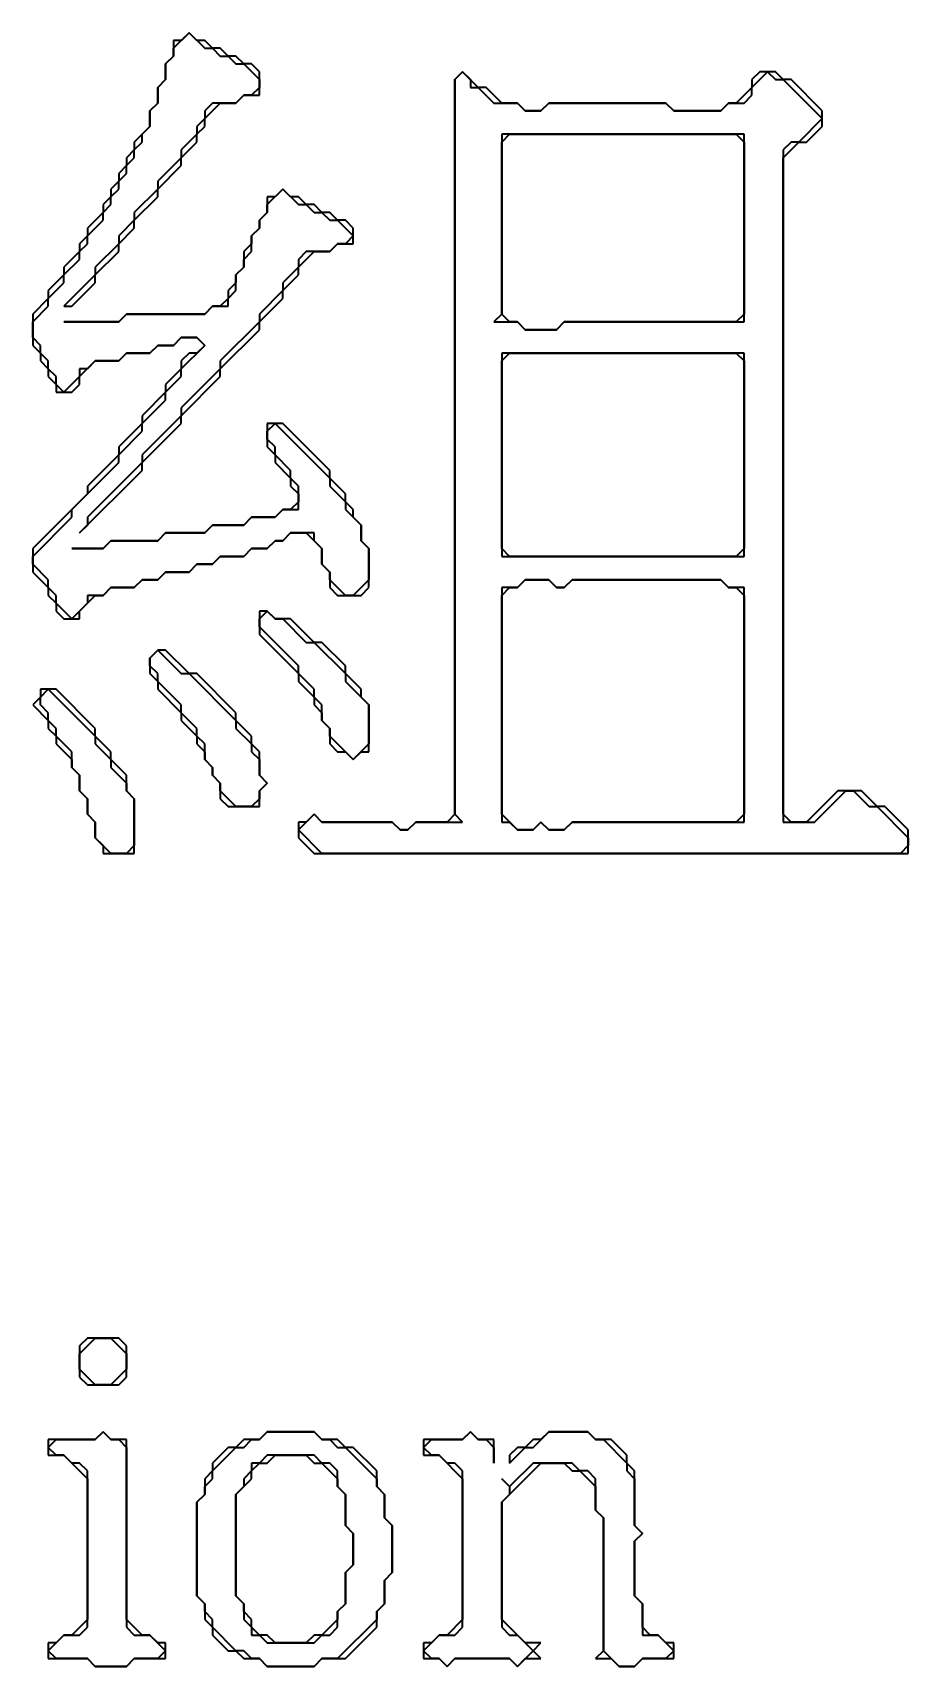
# Model space of a CAD drawing. Header units: millimetres. Extents: x 0 to 11, y 3.2 to 8.5.
# Drawn here: x 9.667 to 11, y 3.333 to 5.821 of the extents above; entities that cross this region are included whole.
import ezdxf

# ---------------------------------------------------------------- set-up
doc = ezdxf.new("R2010")
doc.units = ezdxf.units.MM

msp = doc.modelspace()

# ---------------------------------------------------------------- linework, layer by layer
at = {"color": 7, "lineweight": 35}
for p, q in [((9.881, 5.7976), (9.9048, 5.8214)), ((9.8929, 5.8095), (9.881, 5.8095)), ((9.881, 5.8095), (9.881, 5.7857)), ((9.881, 5.7857), (9.881, 5.7976)), ((9.9048, 5.8214), (9.8929, 5.8095)), ((9.9048, 5.8214), (9.9286, 5.7976)), ((9.9167, 5.8095), (9.9048, 5.8214)), ((9.9286, 5.8095), (9.9167, 5.8095)), ((9.9405, 5.7976), (9.9286, 5.8095)), ((9.9286, 5.7976), (9.9405, 5.7976)), ((9.9405, 5.7976), (9.9524, 5.7857)), ((9.9524, 5.7976), (9.9405, 5.7976)), ((9.9643, 5.7857), (9.9524, 5.7976)), ((9.881, 5.7857), (9.869, 5.7738)), ((9.869, 5.7738), (9.881, 5.7857)), ((9.869, 5.7738), (9.869, 5.75)), ((9.869, 5.75), (9.869, 5.7738)), ((9.9524, 5.7857), (9.9643, 5.7857)), ((9.9643, 5.7857), (9.9762, 5.7738)), ((9.9762, 5.7857), (9.9643, 5.7857)), ((9.9881, 5.7738), (9.9762, 5.7857)), ((9.9762, 5.7738), (9.9881, 5.7738)), ((9.9881, 5.7738), (10.0119, 5.75)), ((10, 5.7738), (9.9881, 5.7738)), ((10.0119, 5.7619), (10, 5.7738)), ((9.869, 5.75), (9.8571, 5.7381)), ((9.8571, 5.7381), (9.869, 5.75)), ((10.0119, 5.7262), (10.0119, 5.7619)), ((10.0119, 5.75), (10.0119, 5.7381)), ((10.3095, 5.75), (10.3214, 5.7619)), ((10.3214, 5.7619), (10.3095, 5.75)), ((10.3095, 4.631), (10.3095, 5.75)), ((10.3095, 5.75), (10.3095, 4.631)), ((10.3214, 5.7619), (10.3333, 5.75)), ((10.3452, 5.7381), (10.3214, 5.7619)), ((10.3333, 5.75), (10.3333, 5.7381)), ((10.7619, 5.7381), (10.7857, 5.7619)), ((10.7738, 5.7619), (10.7619, 5.75)), ((10.7619, 5.75), (10.7619, 5.7381)), ((10.7976, 5.7619), (10.7738, 5.7619)), ((10.7857, 5.7619), (10.7976, 5.75)), ((10.8095, 5.75), (10.7976, 5.7619)), ((10.7976, 5.75), (10.8095, 5.75)), ((10.8095, 5.75), (10.869, 5.6905)), ((10.8214, 5.75), (10.8095, 5.75)), ((10.869, 5.7024), (10.8214, 5.75)), ((9.8571, 5.7381), (9.8571, 5.7143)), ((9.8571, 5.7143), (9.8571, 5.7381)), ((9.9881, 5.7262), (9.9762, 5.7143)), ((9.9762, 5.7143), (9.9881, 5.7262)), ((10, 5.7262), (9.9881, 5.7262)), ((9.9881, 5.7262), (10.0119, 5.7262)), ((10.0119, 5.7381), (10, 5.7262)), ((10.3333, 5.7381), (10.3452, 5.7381)), ((10.3452, 5.7381), (10.369, 5.7143)), ((10.3571, 5.7381), (10.3452, 5.7381)), ((10.381, 5.7143), (10.3571, 5.7381)), ((10.7619, 5.7381), (10.7381, 5.7143)), ((10.75, 5.7143), (10.7619, 5.7262)), ((10.7619, 5.7262), (10.7619, 5.7381)), ((9.8571, 5.7143), (9.8452, 5.7024)), ((9.8452, 5.7024), (9.8571, 5.7143)), ((9.8452, 5.7024), (9.8452, 5.6786)), ((9.8452, 5.6786), (9.8452, 5.7024)), ((9.9405, 5.7143), (9.9286, 5.7024)), ((9.9286, 5.6905), (9.9524, 5.7143)), ((9.9286, 5.7024), (9.9286, 5.6905)), ((9.9762, 5.7143), (9.9405, 5.7143)), ((9.9524, 5.7143), (9.9762, 5.7143)), ((10.369, 5.7143), (10.4048, 5.7143)), ((10.4048, 5.7143), (10.381, 5.7143)), ((10.4048, 5.7143), (10.4167, 5.7024)), ((10.4167, 5.7024), (10.4048, 5.7143)), ((10.4167, 5.7024), (10.4405, 5.7024)), ((10.4405, 5.7024), (10.4167, 5.7024)), ((10.4405, 5.7024), (10.4524, 5.7143)), ((10.4524, 5.7143), (10.4405, 5.7024)), ((10.4524, 5.7143), (10.631, 5.7143)), ((10.631, 5.7143), (10.4524, 5.7143)), ((10.631, 5.7143), (10.6429, 5.7024)), ((10.6429, 5.7024), (10.631, 5.7143)), ((10.6429, 5.7024), (10.7143, 5.7024)), ((10.7143, 5.7024), (10.6429, 5.7024)), ((10.7143, 5.7024), (10.7262, 5.7143)), ((10.7262, 5.7143), (10.7143, 5.7024)), ((10.7262, 5.7143), (10.75, 5.7143)), ((10.7381, 5.7143), (10.7262, 5.7143)), ((10.869, 5.6786), (10.869, 5.7024)), ((9.8452, 5.6786), (9.8214, 5.6548)), ((9.8333, 5.6667), (9.8452, 5.6786)), ((9.9286, 5.6905), (9.9167, 5.6786)), ((9.9167, 5.6786), (9.9167, 5.6667)), ((9.9167, 5.6667), (9.9286, 5.6786)), ((9.9286, 5.6786), (9.9286, 5.6905)), ((10.869, 5.6905), (10.8333, 5.6548)), ((10.8452, 5.6548), (10.869, 5.6786)), ((9.8214, 5.6548), (9.8214, 5.6429)), ((9.8214, 5.6429), (9.8333, 5.6548)), ((9.8333, 5.6548), (9.8333, 5.6667)), ((9.9167, 5.6667), (9.8929, 5.6429)), ((9.8929, 5.631), (9.9167, 5.6548)), ((9.9167, 5.6548), (9.9167, 5.6667)), ((10.381, 5.6548), (10.3929, 5.6667)), ((10.381, 5.6667), (10.381, 5.3929)), ((10.75, 5.6667), (10.381, 5.6667)), ((10.381, 5.3929), (10.381, 5.6548)), ((10.3929, 5.6667), (10.7381, 5.6667)), ((10.7381, 5.6667), (10.75, 5.6548)), ((10.75, 5.381), (10.75, 5.6667)), ((10.75, 5.6548), (10.75, 5.3929)), ((10.8214, 5.6548), (10.8095, 5.6429)), ((10.8095, 5.631), (10.8333, 5.6548)), ((10.8333, 5.6548), (10.8214, 5.6548)), ((10.8333, 5.6548), (10.8452, 5.6548)), ((9.8214, 5.6429), (9.8095, 5.631)), ((9.8095, 5.631), (9.8095, 5.619)), ((9.8095, 5.619), (9.8214, 5.631)), ((9.8214, 5.631), (9.8214, 5.6429)), ((9.8929, 5.631), (9.8571, 5.5952)), ((9.8929, 5.6429), (9.8929, 5.631)), ((9.8929, 5.619), (9.8929, 5.631)), ((10.8095, 5.6429), (10.8095, 4.619)), ((10.8095, 4.631), (10.8095, 5.631)), ((9.8095, 5.619), (9.7976, 5.6071)), ((9.7976, 5.6071), (9.7976, 5.5952)), ((9.7976, 5.5952), (9.8095, 5.6071)), ((9.8095, 5.6071), (9.8095, 5.619)), ((9.8571, 5.5833), (9.8929, 5.619)), ((9.7976, 5.5952), (9.7857, 5.5833)), ((9.7857, 5.5833), (9.7857, 5.5714)), ((9.7857, 5.5714), (9.7976, 5.5833)), ((9.7976, 5.5833), (9.7976, 5.5952)), ((9.8571, 5.5833), (9.8214, 5.5476)), ((9.8571, 5.5952), (9.8571, 5.5833)), ((9.8571, 5.5714), (9.8571, 5.5833)), ((10.0238, 5.5595), (10.0476, 5.5833)), ((10.0476, 5.5833), (10.0357, 5.5714)), ((10.0476, 5.5833), (10.0714, 5.5595)), ((10.0595, 5.5714), (10.0476, 5.5833)), ((9.7857, 5.5714), (9.7738, 5.5595)), ((9.7738, 5.5595), (9.7738, 5.5476)), ((9.7738, 5.5476), (9.7857, 5.5595)), ((9.7857, 5.5595), (9.7857, 5.5714)), ((9.8214, 5.5357), (9.8571, 5.5714)), ((10.0357, 5.5714), (10.0238, 5.5714)), ((10.0238, 5.5714), (10.0238, 5.5476)), ((10.0238, 5.5476), (10.0238, 5.5595)), ((10.0714, 5.5714), (10.0595, 5.5714)), ((10.0833, 5.5595), (10.0714, 5.5714)), ((10.0714, 5.5595), (10.0833, 5.5595)), ((10.0833, 5.5595), (10.0952, 5.5476)), ((10.0952, 5.5595), (10.0833, 5.5595)), ((10.1071, 5.5476), (10.0952, 5.5595)), ((9.7738, 5.5476), (9.75, 5.5238)), ((9.75, 5.5119), (9.7738, 5.5357)), ((9.75, 5.5238), (9.75, 5.5119)), ((9.7738, 5.5357), (9.7738, 5.5476)), ((9.8214, 5.5357), (9.7976, 5.5119)), ((9.7976, 5.5), (9.8214, 5.5238)), ((9.8214, 5.5476), (9.8214, 5.5357)), ((9.8214, 5.5238), (9.8214, 5.5357)), ((10.0119, 5.5238), (10, 5.5119)), ((10, 5.5119), (10.0119, 5.5238)), ((10.0238, 5.5476), (10.0119, 5.5357)), ((10.0119, 5.5357), (10.0238, 5.5476)), ((10.0119, 5.5357), (10.0119, 5.5238)), ((10.0119, 5.5238), (10.0119, 5.5357)), ((10.0952, 5.5476), (10.1071, 5.5476)), ((10.1071, 5.5476), (10.119, 5.5357)), ((10.119, 5.5476), (10.1071, 5.5476)), ((10.131, 5.5357), (10.119, 5.5476)), ((10.119, 5.5357), (10.131, 5.5357)), ((10.131, 5.5357), (10.1548, 5.5119)), ((10.1429, 5.5357), (10.131, 5.5357)), ((10.1548, 5.5238), (10.1429, 5.5357)), ((10.1548, 5.5), (10.1548, 5.5238)), ((9.75, 5.5119), (9.7381, 5.5)), ((9.7381, 5.5), (9.7381, 5.4881)), ((9.7381, 5.4881), (9.75, 5.5)), ((9.75, 5.5), (9.75, 5.5119)), ((9.7976, 5.5), (9.7619, 5.4643)), ((9.7976, 5.5119), (9.7976, 5.5)), ((9.7976, 5.4881), (9.7976, 5.5)), ((10, 5.5), (9.9881, 5.4881)), ((10, 5.5119), (10, 5.5)), ((10, 5.4881), (10, 5.5119)), ((10.131, 5.5), (10.119, 5.4881)), ((10.119, 5.4881), (10.131, 5.5)), ((10.1429, 5.5), (10.131, 5.5)), ((10.131, 5.5), (10.1548, 5.5)), ((10.1548, 5.5119), (10.1429, 5.5)), ((9.7381, 5.4881), (9.7143, 5.4643)), ((9.7143, 5.4524), (9.7381, 5.4762)), ((9.7381, 5.4762), (9.7381, 5.4881)), ((9.7619, 5.4524), (9.7976, 5.4881)), ((9.9881, 5.4881), (9.9881, 5.4643)), ((9.9881, 5.4762), (10, 5.4881)), ((9.9881, 5.4643), (9.9881, 5.4762)), ((10.0833, 5.4881), (10.0714, 5.4762)), ((10.0714, 5.4643), (10.0952, 5.4881)), ((10.0714, 5.4762), (10.0714, 5.4643)), ((10.119, 5.4881), (10.0833, 5.4881)), ((10.0952, 5.4881), (10.119, 5.4881)), ((9.7143, 5.4524), (9.6905, 5.4286)), ((9.7143, 5.4643), (9.7143, 5.4524)), ((9.7143, 5.4405), (9.7143, 5.4524)), ((9.7619, 5.4524), (9.7143, 5.4048)), ((9.7619, 5.4643), (9.7619, 5.4524)), ((9.7619, 5.4405), (9.7619, 5.4524)), ((9.9881, 5.4643), (9.9762, 5.4524)), ((9.9762, 5.4524), (9.9881, 5.4643)), ((9.9762, 5.4524), (9.9762, 5.4405)), ((9.9762, 5.4286), (9.9762, 5.4524)), ((10.0714, 5.4643), (10.0476, 5.4405)), ((10.0476, 5.4286), (10.0714, 5.4524)), ((10.0714, 5.4524), (10.0714, 5.4643)), ((9.6905, 5.4167), (9.7143, 5.4405)), ((9.6905, 5.4286), (9.6905, 5.4167)), ((9.7262, 5.4048), (9.7619, 5.4405)), ((9.9762, 5.4405), (9.9643, 5.4286)), ((9.9643, 5.4286), (9.9643, 5.4167)), ((9.9643, 5.4167), (9.9762, 5.4286)), ((10.0476, 5.4286), (10.0119, 5.3929)), ((10.0476, 5.4405), (10.0476, 5.4286)), ((10.0476, 5.4167), (10.0476, 5.4286)), ((9.6905, 5.4167), (9.6667, 5.3929)), ((9.6667, 5.381), (9.6905, 5.4048)), ((9.6905, 5.4048), (9.6905, 5.4167)), ((9.7143, 5.4048), (9.7262, 5.4048)), ((9.9405, 5.4048), (9.9286, 5.3929)), ((9.9286, 5.3929), (9.9405, 5.4048)), ((9.9524, 5.4048), (9.9405, 5.4048)), ((9.9405, 5.4048), (9.9643, 5.4048)), ((9.9643, 5.4167), (9.9524, 5.4048)), ((9.9643, 5.4048), (9.9643, 5.4167)), ((10.0119, 5.381), (10.0476, 5.4167)), ((9.6667, 5.3929), (9.6667, 5.3452)), ((9.6667, 5.3571), (9.6667, 5.381)), ((9.7976, 5.381), (9.7143, 5.381)), ((9.7143, 5.381), (9.7976, 5.381)), ((9.8095, 5.3929), (9.7976, 5.381)), ((9.7976, 5.381), (9.8095, 5.3929)), ((9.9286, 5.3929), (9.8095, 5.3929)), ((9.8095, 5.3929), (9.9286, 5.3929)), ((10.0119, 5.381), (9.9524, 5.3214)), ((10.0119, 5.3929), (10.0119, 5.381)), ((10.0119, 5.369), (10.0119, 5.381)), ((10.381, 5.3929), (10.369, 5.381)), ((10.369, 5.381), (10.4048, 5.381)), ((10.3929, 5.381), (10.381, 5.3929)), ((10.4048, 5.381), (10.3929, 5.381)), ((10.4167, 5.369), (10.4048, 5.381)), ((10.4048, 5.381), (10.4167, 5.369)), ((10.4762, 5.381), (10.4643, 5.369)), ((10.4643, 5.369), (10.4762, 5.381)), ((10.7381, 5.381), (10.4762, 5.381)), ((10.4762, 5.381), (10.75, 5.381)), ((10.75, 5.3929), (10.7381, 5.381)), ((9.6786, 5.3452), (9.6667, 5.3571)), ((9.881, 5.3452), (9.8929, 5.3571)), ((9.8929, 5.3571), (9.881, 5.3452)), ((9.8929, 5.3571), (9.9167, 5.3571)), ((9.9167, 5.3571), (9.8929, 5.3571)), ((9.9167, 5.3571), (9.9286, 5.3452)), ((9.9286, 5.3452), (9.9167, 5.3571)), ((9.9524, 5.3095), (10.0119, 5.369)), ((10.4643, 5.369), (10.4167, 5.369)), ((10.4167, 5.369), (10.4643, 5.369)), ((9.6667, 5.3452), (9.6786, 5.3333)), ((9.6786, 5.3333), (9.6786, 5.3452)), ((9.6786, 5.3333), (9.6786, 5.3214)), ((9.6905, 5.3214), (9.6786, 5.3333)), ((9.7976, 5.3214), (9.8095, 5.3333)), ((9.8095, 5.3333), (9.7976, 5.3214)), ((9.8095, 5.3333), (9.8452, 5.3333)), ((9.8452, 5.3333), (9.8095, 5.3333)), ((9.8452, 5.3333), (9.8571, 5.3452)), ((9.8571, 5.3452), (9.8452, 5.3333)), ((9.8571, 5.3452), (9.881, 5.3452)), ((9.881, 5.3452), (9.8571, 5.3452)), ((9.8929, 5.3095), (9.9286, 5.3452)), ((9.9048, 5.3333), (9.8929, 5.3214)), ((9.9167, 5.3333), (9.9048, 5.3333)), ((9.9286, 5.3452), (9.9167, 5.3333)), ((10.381, 5.3214), (10.3929, 5.3333)), ((10.381, 5.3333), (10.381, 5.0238)), ((10.75, 5.3333), (10.381, 5.3333)), ((10.3929, 5.3333), (10.7381, 5.3333)), ((10.7381, 5.3333), (10.75, 5.3214)), ((10.75, 5.0238), (10.75, 5.3333)), ((9.6786, 5.3214), (9.6905, 5.3095)), ((9.6905, 5.3095), (9.6905, 5.3214)), ((9.6905, 5.3095), (9.6905, 5.2976)), ((9.7024, 5.2976), (9.6905, 5.3095)), ((9.7381, 5.2976), (9.7619, 5.3214)), ((9.75, 5.3095), (9.7381, 5.3095)), ((9.7381, 5.3095), (9.7381, 5.2976)), ((9.7619, 5.3214), (9.75, 5.3095)), ((9.7619, 5.3214), (9.7976, 5.3214)), ((9.7976, 5.3214), (9.7619, 5.3214)), ((9.8929, 5.3095), (9.869, 5.2857)), ((9.8929, 5.3214), (9.8929, 5.3095)), ((9.9524, 5.3095), (9.8929, 5.25)), ((9.8929, 5.2976), (9.8929, 5.3095)), ((9.9524, 5.3214), (9.9524, 5.3095)), ((9.9524, 5.2976), (9.9524, 5.3095)), ((10.381, 5.0357), (10.381, 5.3214)), ((10.75, 5.3214), (10.75, 5.0357)), ((9.6905, 5.2976), (9.7024, 5.2857)), ((9.7024, 5.2857), (9.7024, 5.2976)), ((9.7024, 5.2857), (9.7024, 5.2738)), ((9.7143, 5.2738), (9.7024, 5.2857)), ((9.7381, 5.2976), (9.7143, 5.2738)), ((9.7262, 5.2738), (9.7381, 5.2857)), ((9.7381, 5.2857), (9.7381, 5.2976)), ((9.869, 5.2738), (9.8929, 5.2976)), ((9.869, 5.2857), (9.869, 5.2738)), ((9.8929, 5.2381), (9.9524, 5.2976)), ((9.7024, 5.2738), (9.7262, 5.2738)), ((9.869, 5.2738), (9.8333, 5.2381)), ((9.8333, 5.2262), (9.869, 5.2619)), ((9.869, 5.2619), (9.869, 5.2738)), ((9.8929, 5.25), (9.8929, 5.2381)), ((9.8333, 5.2262), (9.7976, 5.1905)), ((9.8929, 5.2381), (9.8333, 5.1786)), ((9.8333, 5.2381), (9.8333, 5.2262)), ((9.8333, 5.1667), (9.8929, 5.2262)), ((9.8333, 5.2143), (9.8333, 5.2262)), ((9.8929, 5.2262), (9.8929, 5.2381)), ((10.0476, 5.2262), (10.0238, 5.2262)), ((10.0238, 5.2262), (10.0238, 5.1905)), ((10.0238, 5.2143), (10.0357, 5.2262)), ((10.0357, 5.2262), (10.119, 5.1429)), ((10.119, 5.1548), (10.0476, 5.2262)), ((9.7976, 5.1786), (9.8333, 5.2143)), ((10.0238, 5.2024), (10.0238, 5.2143)), ((10.0357, 5.1905), (10.0238, 5.2024)), ((9.7976, 5.1786), (9.75, 5.131)), ((9.7976, 5.1905), (9.7976, 5.1786)), ((9.7976, 5.1667), (9.7976, 5.1786)), ((9.8333, 5.1786), (9.8333, 5.1667)), ((10.0238, 5.1905), (10.0357, 5.1786)), ((10.0357, 5.1786), (10.0357, 5.1905)), ((10.0357, 5.1786), (10.0357, 5.1667)), ((10.0595, 5.1548), (10.0357, 5.1786)), ((9.7262, 5.0952), (9.7976, 5.1667)), ((9.7381, 5.0595), (9.8333, 5.1548)), ((9.8333, 5.1667), (9.75, 5.0833)), ((9.8333, 5.1548), (9.8333, 5.1667)), ((10.0357, 5.1667), (10.0595, 5.1429)), ((10.0595, 5.1429), (10.0595, 5.1548)), ((10.119, 5.1429), (10.119, 5.1548)), ((9.75, 5.131), (9.75, 5.119)), ((10.0595, 5.1429), (10.0595, 5.131)), ((10.0714, 5.131), (10.0595, 5.1429)), ((10.0595, 5.131), (10.0714, 5.119)), ((10.0714, 5.0952), (10.0714, 5.131)), ((10.1429, 5.119), (10.119, 5.1429)), ((10.119, 5.1429), (10.119, 5.131)), ((10.119, 5.131), (10.1429, 5.1071)), ((9.75, 5.119), (9.6667, 5.0357)), ((10.0714, 5.1071), (10.0595, 5.0952)), ((10.0714, 5.119), (10.0714, 5.1071)), ((10.1429, 5.1071), (10.1429, 5.119)), ((10.1548, 5.0952), (10.1429, 5.1071)), ((10.1429, 5.1071), (10.1429, 5.0952)), ((9.6667, 5.0238), (9.7262, 5.0833)), ((9.7262, 5.0833), (9.7262, 5.0952)), ((9.75, 5.0833), (9.75, 5.0714)), ((10, 5.0833), (9.9881, 5.0714)), ((9.9881, 5.0714), (10, 5.0833)), ((10.0357, 5.0833), (10, 5.0833)), ((10, 5.0833), (10.0357, 5.0833)), ((10.0476, 5.0952), (10.0357, 5.0833)), ((10.0357, 5.0833), (10.0476, 5.0952)), ((10.0595, 5.0952), (10.0476, 5.0952)), ((10.0476, 5.0952), (10.0714, 5.0952)), ((10.1429, 5.0952), (10.1667, 5.0714)), ((10.1548, 5.0833), (10.1548, 5.0952)), ((10.1667, 5.0714), (10.1548, 5.0833)), ((9.75, 5.0714), (9.7381, 5.0595)), ((9.869, 5.0595), (9.8571, 5.0476)), ((9.8571, 5.0476), (9.869, 5.0595)), ((9.9286, 5.0595), (9.869, 5.0595)), ((9.869, 5.0595), (9.9286, 5.0595)), ((9.9405, 5.0714), (9.9286, 5.0595)), ((9.9286, 5.0595), (9.9405, 5.0714)), ((9.9881, 5.0714), (9.9405, 5.0714)), ((9.9405, 5.0714), (9.9881, 5.0714)), ((10.0476, 5.0476), (10.0595, 5.0595)), ((10.0595, 5.0595), (10.0476, 5.0476)), ((10.0595, 5.0595), (10.0833, 5.0595)), ((10.0952, 5.0595), (10.0595, 5.0595)), ((10.0833, 5.0595), (10.1071, 5.0357)), ((10.0952, 5.0476), (10.0952, 5.0595)), ((10.1667, 5.0476), (10.1667, 5.0714)), ((10.1667, 5.0714), (10.1667, 5.0476)), ((9.6667, 5.0357), (9.6667, 5)), ((9.7738, 5.0357), (9.7262, 5.0357)), ((9.7262, 5.0357), (9.7738, 5.0357)), ((9.7857, 5.0476), (9.7738, 5.0357)), ((9.7738, 5.0357), (9.7857, 5.0476)), ((9.8571, 5.0476), (9.7857, 5.0476)), ((9.7857, 5.0476), (9.8571, 5.0476)), ((9.9881, 5.0238), (10, 5.0357)), ((10, 5.0357), (9.9881, 5.0238)), ((10, 5.0357), (10.0238, 5.0357)), ((10.0238, 5.0357), (10, 5.0357)), ((10.0238, 5.0357), (10.0357, 5.0476)), ((10.0357, 5.0476), (10.0238, 5.0357)), ((10.0357, 5.0476), (10.0476, 5.0476)), ((10.0476, 5.0476), (10.0357, 5.0476)), ((10.1071, 5.0357), (10.0952, 5.0476)), ((10.1071, 5.0357), (10.1071, 5.0119)), ((10.1071, 5.0119), (10.1071, 5.0357)), ((10.1786, 5.0357), (10.1667, 5.0476)), ((10.1667, 5.0476), (10.1786, 5.0357)), ((10.1786, 4.9762), (10.1786, 5.0357)), ((10.1786, 5.0357), (10.1786, 4.9881)), ((10.3929, 5.0238), (10.381, 5.0357)), ((10.75, 5.0357), (10.7381, 5.0238)), ((9.6667, 5.0119), (9.6667, 5.0238)), ((9.6905, 4.9881), (9.6667, 5.0119)), ((9.9048, 5), (9.9167, 5.0119)), ((9.9167, 5.0119), (9.9048, 5)), ((9.9167, 5.0119), (9.9405, 5.0119)), ((9.9405, 5.0119), (9.9167, 5.0119)), ((9.9405, 5.0119), (9.9524, 5.0238)), ((9.9524, 5.0238), (9.9405, 5.0119)), ((9.9524, 5.0238), (9.9881, 5.0238)), ((9.9881, 5.0238), (9.9524, 5.0238)), ((10.1071, 5.0119), (10.119, 5)), ((10.119, 5), (10.1071, 5.0119)), ((10.381, 5.0238), (10.75, 5.0238)), ((10.7381, 5.0238), (10.3929, 5.0238)), ((9.6667, 5), (9.6905, 4.9762)), ((9.6905, 4.9762), (9.6905, 4.9881)), ((9.8214, 4.9762), (9.8333, 4.9881)), ((9.8333, 4.9881), (9.8214, 4.9762)), ((9.8333, 4.9881), (9.8571, 4.9881)), ((9.8571, 4.9881), (9.8333, 4.9881)), ((9.8571, 4.9881), (9.869, 5)), ((9.869, 5), (9.8571, 4.9881)), ((9.869, 5), (9.9048, 5)), ((9.9048, 5), (9.869, 5)), ((10.119, 5), (10.119, 4.9762)), ((10.119, 4.9881), (10.119, 5)), ((10.1429, 4.9643), (10.119, 4.9881)), ((10.1786, 4.9881), (10.1548, 4.9643)), ((10.4048, 4.9762), (10.4167, 4.9881)), ((10.4167, 4.9881), (10.4048, 4.9762)), ((10.4167, 4.9881), (10.4524, 4.9881)), ((10.4524, 4.9881), (10.4167, 4.9881)), ((10.4524, 4.9881), (10.4643, 4.9762)), ((10.4643, 4.9762), (10.4524, 4.9881)), ((10.4762, 4.9762), (10.4881, 4.9881)), ((10.4881, 4.9881), (10.4762, 4.9762)), ((10.4881, 4.9881), (10.7143, 4.9881)), ((10.7143, 4.9881), (10.4881, 4.9881)), ((10.7143, 4.9881), (10.7262, 4.9762)), ((10.7262, 4.9762), (10.7143, 4.9881)), ((9.6905, 4.9762), (9.6905, 4.9643)), ((9.7024, 4.9643), (9.6905, 4.9762)), ((9.6905, 4.9643), (9.7024, 4.9524)), ((9.7024, 4.9524), (9.7024, 4.9643)), ((9.7024, 4.9524), (9.7024, 4.9405)), ((9.7262, 4.9286), (9.7024, 4.9524)), ((9.75, 4.9524), (9.7262, 4.9286)), ((9.7381, 4.9405), (9.7619, 4.9643)), ((9.7738, 4.9643), (9.75, 4.9643)), ((9.75, 4.9643), (9.75, 4.9524)), ((9.7619, 4.9643), (9.7738, 4.9643)), ((9.7738, 4.9643), (9.7857, 4.9762)), ((9.7857, 4.9762), (9.7738, 4.9643)), ((9.7857, 4.9762), (9.8214, 4.9762)), ((9.8214, 4.9762), (9.7857, 4.9762)), ((10.119, 4.9762), (10.131, 4.9643)), ((10.131, 4.9643), (10.1667, 4.9643)), ((10.1548, 4.9643), (10.1429, 4.9643)), ((10.1667, 4.9643), (10.1786, 4.9762)), ((10.381, 4.9643), (10.3929, 4.9762)), ((10.4048, 4.9762), (10.381, 4.9762)), ((10.381, 4.9762), (10.381, 4.619)), ((10.381, 4.631), (10.381, 4.9643)), ((10.3929, 4.9762), (10.4048, 4.9762)), ((10.4643, 4.9762), (10.4762, 4.9762)), ((10.4762, 4.9762), (10.4643, 4.9762)), ((10.7262, 4.9762), (10.7381, 4.9762)), ((10.75, 4.9762), (10.7262, 4.9762)), ((10.7381, 4.9762), (10.75, 4.9643)), ((10.75, 4.619), (10.75, 4.9762)), ((10.75, 4.9643), (10.75, 4.631)), ((9.7024, 4.9405), (9.7143, 4.9286)), ((9.7143, 4.9286), (9.7381, 4.9286)), ((9.7381, 4.9286), (9.7381, 4.9405)), ((10.0119, 4.9286), (10.0238, 4.9405)), ((10.0119, 4.9405), (10.0119, 4.9048)), ((10.0238, 4.9405), (10.0119, 4.9405)), ((10.0119, 4.9167), (10.0119, 4.9286)), ((10.0238, 4.9405), (10.0357, 4.9286)), ((10.0357, 4.9286), (10.0238, 4.9405)), ((10.0357, 4.9286), (10.0476, 4.9286)), ((10.0595, 4.9286), (10.0357, 4.9286)), ((10.0476, 4.9286), (10.0833, 4.8929)), ((10.0952, 4.8929), (10.0595, 4.9286)), ((10.0714, 4.8571), (10.0119, 4.9167)), ((10.0119, 4.9048), (10.0714, 4.8452)), ((9.8452, 4.869), (9.8571, 4.881)), ((9.8571, 4.881), (9.8452, 4.869)), ((9.8571, 4.881), (9.8929, 4.8452)), ((9.869, 4.881), (9.8571, 4.881)), ((9.9048, 4.8452), (9.869, 4.881)), ((10.0833, 4.8929), (10.0952, 4.8929)), ((10.0952, 4.8929), (10.1429, 4.8452)), ((10.1071, 4.8929), (10.0952, 4.8929)), ((10.1429, 4.8571), (10.1071, 4.8929)), ((9.8452, 4.8571), (9.8452, 4.869)), ((9.8452, 4.869), (9.8452, 4.8452)), ((9.8571, 4.8452), (9.8452, 4.8571)), ((10.0714, 4.8452), (10.0714, 4.8571)), ((10.1429, 4.8452), (10.1429, 4.8571)), ((9.8452, 4.8452), (9.8571, 4.8333)), ((9.8571, 4.8333), (9.8571, 4.8452)), ((9.8929, 4.7976), (9.8571, 4.8333)), ((9.8571, 4.8333), (9.8571, 4.8214)), ((9.8929, 4.8452), (9.9048, 4.8452)), ((9.9048, 4.8452), (9.9762, 4.7738)), ((9.9167, 4.8452), (9.9048, 4.8452)), ((9.9762, 4.7857), (9.9167, 4.8452)), ((10.0952, 4.8214), (10.0714, 4.8452)), ((10.0714, 4.8452), (10.0714, 4.8333)), ((10.0714, 4.8333), (10.0952, 4.8095)), ((10.1429, 4.8452), (10.1429, 4.8333)), ((10.1667, 4.8214), (10.1429, 4.8452)), ((10.1429, 4.8333), (10.1786, 4.7976)), ((9.6786, 4.8095), (9.6667, 4.7976)), ((9.6786, 4.8095), (9.6905, 4.8214)), ((9.6786, 4.8214), (9.6786, 4.8095)), ((9.7024, 4.8214), (9.6786, 4.8214)), ((9.6786, 4.7976), (9.6786, 4.8095)), ((9.6905, 4.8214), (9.7619, 4.75)), ((9.7619, 4.7619), (9.7024, 4.8214)), ((9.8571, 4.8214), (9.8929, 4.7857)), ((10.0952, 4.8095), (10.0952, 4.8214)), ((10.1071, 4.7976), (10.0952, 4.8095)), ((10.0952, 4.8095), (10.0952, 4.7976)), ((10.1667, 4.8095), (10.1667, 4.8214)), ((10.1786, 4.7976), (10.1667, 4.8095)), ((9.6667, 4.7976), (9.6905, 4.7738)), ((9.6905, 4.7857), (9.6786, 4.7976)), ((9.6905, 4.7738), (9.6905, 4.7857)), ((9.8929, 4.7857), (9.8929, 4.7976)), ((9.9167, 4.7619), (9.8929, 4.7857)), ((9.8929, 4.7857), (9.8929, 4.7738)), ((9.9762, 4.7738), (9.9762, 4.7857)), ((10.0952, 4.7976), (10.1071, 4.7857)), ((10.1071, 4.7738), (10.1071, 4.7976)), ((10.1071, 4.7857), (10.1071, 4.7738)), ((10.1786, 4.7976), (10.1786, 4.7381)), ((10.1786, 4.7262), (10.1786, 4.7976)), ((9.7024, 4.7619), (9.6905, 4.7738)), ((9.6905, 4.7738), (9.6905, 4.7619)), ((9.6905, 4.7619), (9.7024, 4.75)), ((9.7024, 4.75), (9.7024, 4.7619)), ((9.7619, 4.75), (9.7619, 4.7619)), ((9.8929, 4.7738), (9.9167, 4.75)), ((9.9167, 4.75), (9.9167, 4.7619)), ((9.9762, 4.7738), (9.9762, 4.7619)), ((10, 4.75), (9.9762, 4.7738)), ((9.9762, 4.7619), (10, 4.7381)), ((10.119, 4.7619), (10.1071, 4.7738)), ((10.1071, 4.7738), (10.119, 4.7619)), ((10.119, 4.75), (10.119, 4.7619)), ((10.119, 4.7619), (10.119, 4.7381)), ((9.7262, 4.7262), (9.7024, 4.75)), ((9.7024, 4.75), (9.7024, 4.7381)), ((9.7024, 4.7381), (9.7262, 4.7143)), ((9.7619, 4.75), (9.7619, 4.7381)), ((9.7857, 4.7262), (9.7619, 4.75)), ((9.7619, 4.7381), (9.7857, 4.7143)), ((9.9286, 4.7381), (9.9167, 4.75)), ((9.9167, 4.75), (9.9167, 4.7381)), ((9.9167, 4.7381), (9.9286, 4.7262)), ((9.9286, 4.7143), (9.9286, 4.7381)), ((10, 4.7381), (10, 4.75)), ((10, 4.7381), (10, 4.7262)), ((10.0119, 4.7262), (10, 4.7381)), ((10.1548, 4.7143), (10.119, 4.75)), ((10.119, 4.7381), (10.131, 4.7262)), ((10.1786, 4.7381), (10.1548, 4.7143)), ((9.7262, 4.7024), (9.7262, 4.7262)), ((9.7262, 4.7143), (9.7262, 4.7024)), ((9.7857, 4.7143), (9.7857, 4.7262)), ((9.7857, 4.7143), (9.7857, 4.7024)), ((9.8095, 4.6905), (9.7857, 4.7143)), ((9.9286, 4.7262), (9.9286, 4.7143)), ((9.9405, 4.7024), (9.9286, 4.7143)), ((9.9286, 4.7143), (9.9405, 4.7024)), ((10, 4.7262), (10.0119, 4.7143)), ((10.0119, 4.6905), (10.0119, 4.7262)), ((10.0119, 4.7143), (10.0119, 4.6905)), ((10.131, 4.7262), (10.1429, 4.7262)), ((10.1429, 4.7262), (10.1548, 4.7143)), ((10.1548, 4.7143), (10.1667, 4.7262)), ((10.1667, 4.7262), (10.1786, 4.7262)), ((9.7381, 4.6905), (9.7262, 4.7024)), ((9.7262, 4.7024), (9.7381, 4.6905)), ((9.7381, 4.6667), (9.7381, 4.6905)), ((9.7381, 4.6905), (9.7381, 4.6667)), ((9.7857, 4.7024), (9.8095, 4.6786)), ((9.8095, 4.6667), (9.8095, 4.6905)), ((9.8095, 4.6786), (9.8095, 4.6667)), ((9.9405, 4.6905), (9.9405, 4.7024)), ((9.9405, 4.7024), (9.9405, 4.6905)), ((9.9524, 4.6786), (9.9405, 4.6905)), ((9.9405, 4.6905), (9.9524, 4.6786)), ((9.9524, 4.6667), (9.9524, 4.6786)), ((9.9524, 4.6786), (9.9524, 4.6548)), ((10.0119, 4.6905), (10.0238, 4.6786)), ((10.0238, 4.6786), (10.0119, 4.6905)), ((10.0238, 4.6786), (10.0119, 4.6667)), ((10.0119, 4.6667), (10.0238, 4.6786)), ((9.75, 4.6548), (9.7381, 4.6667)), ((9.7381, 4.6667), (9.75, 4.6548)), ((9.75, 4.631), (9.75, 4.6548)), ((9.75, 4.6548), (9.75, 4.631)), ((9.8095, 4.6667), (9.8214, 4.6548)), ((9.8214, 4.6548), (9.8095, 4.6667)), ((9.8214, 4.6548), (9.8214, 4.5833)), ((9.8214, 4.5714), (9.8214, 4.6548)), ((9.9762, 4.6429), (9.9524, 4.6667)), ((9.9524, 4.6548), (9.9643, 4.6429)), ((10.0119, 4.6548), (10, 4.6429)), ((10.0119, 4.6667), (10.0119, 4.6548)), ((10.0119, 4.6429), (10.0119, 4.6667)), ((10.8929, 4.6667), (10.8452, 4.619)), ((10.8571, 4.619), (10.9048, 4.6667)), ((10.9286, 4.6667), (10.8929, 4.6667)), ((10.9048, 4.6667), (10.9167, 4.6667)), ((10.9167, 4.6667), (10.9405, 4.6429)), ((10.9524, 4.6429), (10.9286, 4.6667)), ((9.7619, 4.619), (9.75, 4.631)), ((9.75, 4.631), (9.7619, 4.619)), ((9.9643, 4.6429), (10.0119, 4.6429)), ((10, 4.6429), (9.9762, 4.6429)), ((10.0714, 4.6071), (10.0952, 4.631)), ((10.0952, 4.631), (10.0833, 4.619)), ((10.0952, 4.631), (10.1071, 4.619)), ((10.1071, 4.619), (10.0952, 4.631)), ((10.3095, 4.631), (10.2976, 4.619)), ((10.3214, 4.619), (10.3095, 4.631)), ((10.4048, 4.6071), (10.381, 4.631)), ((10.75, 4.631), (10.7381, 4.619)), ((10.8214, 4.619), (10.8095, 4.631)), ((10.9405, 4.6429), (10.9524, 4.6429)), ((10.9524, 4.6429), (11, 4.5952)), ((10.9643, 4.6429), (10.9524, 4.6429)), ((11, 4.6071), (10.9643, 4.6429)), ((9.7619, 4.5952), (9.7619, 4.619)), ((9.7619, 4.619), (9.7619, 4.5952)), ((10.0833, 4.619), (10.0714, 4.619)), ((10.0714, 4.619), (10.0714, 4.5952)), ((10.1071, 4.5714), (10.0714, 4.6071)), ((10.1071, 4.619), (10.2143, 4.619)), ((10.2143, 4.619), (10.1071, 4.619)), ((10.2143, 4.619), (10.2262, 4.6071)), ((10.2262, 4.6071), (10.2143, 4.619)), ((10.2262, 4.6071), (10.2381, 4.6071)), ((10.2381, 4.6071), (10.2262, 4.6071)), ((10.2381, 4.6071), (10.25, 4.619)), ((10.25, 4.619), (10.2381, 4.6071)), ((10.25, 4.619), (10.3214, 4.619)), ((10.2976, 4.619), (10.25, 4.619)), ((10.381, 4.619), (10.3929, 4.619)), ((10.3929, 4.619), (10.4048, 4.6071)), ((10.4286, 4.6071), (10.4048, 4.6071)), ((10.4048, 4.6071), (10.4286, 4.6071)), ((10.4405, 4.619), (10.4286, 4.6071)), ((10.4286, 4.6071), (10.4405, 4.619)), ((10.4524, 4.6071), (10.4405, 4.619)), ((10.4405, 4.619), (10.4524, 4.6071)), ((10.4762, 4.6071), (10.4524, 4.6071)), ((10.4524, 4.6071), (10.4762, 4.6071)), ((10.4881, 4.619), (10.4762, 4.6071)), ((10.4762, 4.6071), (10.4881, 4.619)), ((10.7381, 4.619), (10.4881, 4.619)), ((10.4881, 4.619), (10.75, 4.619)), ((10.8095, 4.619), (10.8571, 4.619)), ((10.8452, 4.619), (10.8214, 4.619)), ((11, 4.5714), (11, 4.6071)), ((9.7857, 4.5714), (9.7619, 4.5952)), ((9.7619, 4.5952), (9.7738, 4.5833)), ((9.7738, 4.5833), (9.7738, 4.5714)), ((9.8214, 4.5833), (9.8095, 4.5714)), ((10.0714, 4.5952), (10.0952, 4.5714)), ((11, 4.5833), (10.9881, 4.5714)), ((11, 4.5952), (11, 4.5833)), ((9.7738, 4.5714), (9.8214, 4.5714)), ((9.8095, 4.5714), (9.7857, 4.5714)), ((10.0952, 4.5714), (11, 4.5714)), ((10.9881, 4.5714), (10.1071, 4.5714)), ((9.7381, 3.8095), (9.7619, 3.8333)), ((9.75, 3.8333), (9.7381, 3.8214)), ((9.7976, 3.8333), (9.75, 3.8333)), ((9.7619, 3.8333), (9.7857, 3.8333)), ((9.7857, 3.8333), (9.8095, 3.8095)), ((9.8095, 3.8214), (9.7976, 3.8333)), ((9.7381, 3.8214), (9.7381, 3.7738)), ((9.7381, 3.7857), (9.7381, 3.8095)), ((9.8095, 3.7738), (9.8095, 3.8214)), ((9.8095, 3.8095), (9.8095, 3.7857)), ((9.7619, 3.7619), (9.7381, 3.7857)), ((9.8095, 3.7857), (9.7857, 3.7619)), ((9.7381, 3.7738), (9.75, 3.7619)), ((9.75, 3.7619), (9.7976, 3.7619)), ((9.7857, 3.7619), (9.7619, 3.7619)), ((9.7976, 3.7619), (9.8095, 3.7738)), ((9.7619, 3.6786), (9.7738, 3.6905)), ((9.7738, 3.6905), (9.7619, 3.6786)), ((9.7738, 3.6905), (9.7857, 3.6786)), ((9.7857, 3.6786), (9.7738, 3.6905)), ((10.0119, 3.6786), (10.0238, 3.6905)), ((10.0238, 3.6905), (10.0119, 3.6786)), ((10.0238, 3.6905), (10.0952, 3.6905)), ((10.0952, 3.6905), (10.0238, 3.6905)), ((10.0952, 3.6905), (10.1071, 3.6786)), ((10.1071, 3.6786), (10.0952, 3.6905)), ((10.3333, 3.6905), (10.3214, 3.6786)), ((10.3214, 3.6786), (10.3333, 3.6905)), ((10.3333, 3.6905), (10.3452, 3.6786)), ((10.3452, 3.6786), (10.3333, 3.6905)), ((10.4286, 3.6667), (10.4524, 3.6905)), ((10.4524, 3.6905), (10.4405, 3.6786)), ((10.5119, 3.6905), (10.4524, 3.6905)), ((10.4524, 3.6905), (10.5119, 3.6905)), ((10.5238, 3.6786), (10.5119, 3.6905)), ((10.5119, 3.6905), (10.5238, 3.6786)), ((9.6905, 3.6667), (9.7024, 3.6786)), ((9.7619, 3.6786), (9.6905, 3.6786)), ((9.6905, 3.6786), (9.6905, 3.6548)), ((9.7024, 3.6548), (9.6905, 3.6667)), ((9.7024, 3.6786), (9.7619, 3.6786)), ((9.7857, 3.6786), (9.7976, 3.6786)), ((9.8095, 3.6786), (9.7857, 3.6786)), ((9.7976, 3.6786), (9.8095, 3.6667)), ((9.8095, 3.4048), (9.8095, 3.6786)), ((9.8095, 3.6667), (9.8095, 3.3929)), ((9.9405, 3.631), (9.9762, 3.6667)), ((9.9643, 3.6667), (9.9405, 3.6429)), ((9.9762, 3.6667), (9.9643, 3.6667)), ((9.9881, 3.6786), (9.9762, 3.6667)), ((9.9762, 3.6667), (9.9881, 3.6667)), ((9.9881, 3.6667), (10, 3.6786)), ((10.0119, 3.6786), (9.9881, 3.6786)), ((10, 3.6786), (10.0119, 3.6786)), ((10.1071, 3.6786), (10.119, 3.6786)), ((10.131, 3.6786), (10.1071, 3.6786)), ((10.119, 3.6786), (10.131, 3.6667)), ((10.1429, 3.6667), (10.131, 3.6786)), ((10.131, 3.6667), (10.1429, 3.6667)), ((10.1429, 3.6667), (10.1905, 3.619)), ((10.1548, 3.6667), (10.1429, 3.6667)), ((10.1905, 3.631), (10.1548, 3.6667)), ((10.3214, 3.6786), (10.2619, 3.6786)), ((10.2619, 3.6786), (10.2619, 3.6548)), ((10.2619, 3.6667), (10.2738, 3.6786)), ((10.2738, 3.6548), (10.2619, 3.6667)), ((10.2738, 3.6786), (10.3214, 3.6786)), ((10.3452, 3.6786), (10.3571, 3.6786)), ((10.369, 3.6786), (10.3452, 3.6786)), ((10.3571, 3.6786), (10.369, 3.6667)), ((10.369, 3.6429), (10.369, 3.6786)), ((10.369, 3.6667), (10.369, 3.6429)), ((10.4048, 3.6667), (10.3929, 3.6548)), ((10.3929, 3.6429), (10.4167, 3.6667)), ((10.4167, 3.6667), (10.4048, 3.6667)), ((10.4286, 3.6786), (10.4167, 3.6667)), ((10.4167, 3.6667), (10.4286, 3.6667)), ((10.4405, 3.6786), (10.4286, 3.6786)), ((10.5476, 3.6786), (10.5238, 3.6786)), ((10.5238, 3.6786), (10.5357, 3.6786)), ((10.5357, 3.6786), (10.5714, 3.6429)), ((10.5714, 3.6548), (10.5476, 3.6786)), ((9.6905, 3.6548), (9.7143, 3.6548)), ((9.7143, 3.6548), (9.7024, 3.6548)), ((9.7262, 3.6429), (9.7143, 3.6548)), ((9.7143, 3.6548), (9.75, 3.619)), ((9.7381, 3.6429), (9.7262, 3.6429)), ((9.75, 3.631), (9.7381, 3.6429)), ((9.9405, 3.6429), (9.9405, 3.631)), ((10, 3.631), (10.0119, 3.6429)), ((10.0119, 3.6429), (10, 3.6429)), ((10, 3.6429), (10, 3.631)), ((10.0238, 3.6548), (10.0119, 3.6429)), ((10.0119, 3.6429), (10.0238, 3.6429)), ((10.0238, 3.6429), (10.0357, 3.6548)), ((10.0952, 3.6548), (10.0238, 3.6548)), ((10.0357, 3.6548), (10.0833, 3.6548)), ((10.0833, 3.6548), (10.0952, 3.6429)), ((10.1071, 3.6429), (10.0952, 3.6548)), ((10.0952, 3.6429), (10.1071, 3.6429)), ((10.1071, 3.6429), (10.131, 3.619)), ((10.119, 3.6429), (10.1071, 3.6429)), ((10.131, 3.631), (10.119, 3.6429)), ((10.2619, 3.6548), (10.2857, 3.6548)), ((10.2857, 3.6548), (10.2738, 3.6548)), ((10.2857, 3.6548), (10.3214, 3.619)), ((10.2976, 3.6429), (10.2857, 3.6548)), ((10.3095, 3.6429), (10.2976, 3.6429)), ((10.3214, 3.631), (10.3095, 3.6429)), ((10.381, 3.5833), (10.4405, 3.6429)), ((10.3929, 3.6548), (10.3929, 3.6429)), ((10.4286, 3.6429), (10.3929, 3.6071)), ((10.4881, 3.6429), (10.4286, 3.6429)), ((10.4405, 3.6429), (10.4762, 3.6429)), ((10.4762, 3.6429), (10.4881, 3.631)), ((10.5, 3.631), (10.4881, 3.6429)), ((10.5714, 3.6429), (10.5714, 3.6548)), ((10.5833, 3.631), (10.5714, 3.6429)), ((10.5714, 3.6429), (10.5714, 3.631)), ((9.75, 3.3929), (9.75, 3.631)), ((9.75, 3.619), (9.75, 3.4048)), ((9.9405, 3.631), (9.9286, 3.619)), ((9.9286, 3.6071), (9.9405, 3.619)), ((9.9286, 3.619), (9.9286, 3.5952)), ((9.9405, 3.619), (9.9405, 3.631)), ((9.9762, 3.5952), (10, 3.619)), ((10, 3.631), (9.9881, 3.619)), ((9.9881, 3.619), (9.9881, 3.6071)), ((10, 3.619), (10, 3.631)), ((10.131, 3.6071), (10.131, 3.631)), ((10.131, 3.619), (10.131, 3.6071)), ((10.1905, 3.6071), (10.1905, 3.631)), ((10.1905, 3.619), (10.1905, 3.6071)), ((10.3214, 3.3929), (10.3214, 3.631)), ((10.3214, 3.619), (10.3214, 3.4048)), ((10.3929, 3.6071), (10.381, 3.619)), ((10.381, 3.619), (10.3929, 3.6071)), ((10.4881, 3.631), (10.5, 3.631)), ((10.5, 3.631), (10.5238, 3.6071)), ((10.5119, 3.631), (10.5, 3.631)), ((10.5238, 3.619), (10.5119, 3.631)), ((10.5238, 3.5714), (10.5238, 3.619)), ((10.5714, 3.631), (10.5833, 3.619)), ((10.5833, 3.5476), (10.5833, 3.631)), ((10.5833, 3.619), (10.5833, 3.5476)), ((9.9167, 3.5833), (9.9286, 3.5952)), ((9.9286, 3.5952), (9.9167, 3.5833)), ((9.9167, 3.4405), (9.9167, 3.5833)), ((9.9167, 3.5833), (9.9167, 3.4405)), ((9.9286, 3.5952), (9.9286, 3.6071)), ((9.9881, 3.6071), (9.9762, 3.5952)), ((9.9762, 3.4405), (9.9762, 3.5952)), ((9.9762, 3.5952), (9.9762, 3.4405)), ((10.131, 3.6071), (10.1429, 3.5952)), ((10.1429, 3.5952), (10.131, 3.6071)), ((10.1429, 3.5952), (10.1429, 3.5476)), ((10.1429, 3.5476), (10.1429, 3.5952)), ((10.1905, 3.6071), (10.2024, 3.5952)), ((10.2024, 3.5952), (10.1905, 3.6071)), ((10.2024, 3.5952), (10.2024, 3.5595)), ((10.2024, 3.5595), (10.2024, 3.5952)), ((10.3929, 3.5952), (10.381, 3.5833)), ((10.381, 3.4048), (10.381, 3.5833)), ((10.381, 3.5833), (10.381, 3.3929)), ((10.3929, 3.6071), (10.3929, 3.5952)), ((10.5238, 3.6071), (10.5238, 3.5714)), ((10.2024, 3.5595), (10.2143, 3.5476)), ((10.2143, 3.5476), (10.2024, 3.5595)), ((10.5238, 3.5714), (10.5357, 3.5595)), ((10.5357, 3.5595), (10.5238, 3.5714)), ((10.5357, 3.5595), (10.5357, 3.3571)), ((10.5357, 3.3571), (10.5357, 3.5595)), ((10.1429, 3.5476), (10.1548, 3.5357)), ((10.1548, 3.5357), (10.1429, 3.5476)), ((10.1548, 3.5357), (10.1548, 3.4881)), ((10.1548, 3.4881), (10.1548, 3.5357)), ((10.2143, 3.5476), (10.2143, 3.4762)), ((10.2143, 3.4762), (10.2143, 3.5476)), ((10.5952, 3.5357), (10.5833, 3.5476)), ((10.5833, 3.5476), (10.5952, 3.5357)), ((10.5833, 3.5238), (10.5952, 3.5357)), ((10.5952, 3.5357), (10.5833, 3.5238)), ((10.5833, 3.4405), (10.5833, 3.5238)), ((10.5833, 3.5238), (10.5833, 3.4405)), ((10.1548, 3.4881), (10.1429, 3.4762)), ((10.1429, 3.4762), (10.1548, 3.4881)), ((10.1429, 3.4762), (10.1429, 3.4286)), ((10.1429, 3.4286), (10.1429, 3.4762)), ((10.2143, 3.4762), (10.2024, 3.4643)), ((10.2024, 3.4643), (10.2143, 3.4762)), ((10.2024, 3.4643), (10.2024, 3.4286)), ((10.2024, 3.4286), (10.2024, 3.4643)), ((9.9286, 3.4286), (9.9167, 3.4405)), ((9.9167, 3.4405), (9.9286, 3.4286)), ((9.9881, 3.4286), (9.9762, 3.4405)), ((9.9762, 3.4405), (9.9881, 3.4286)), ((10.5952, 3.4286), (10.5833, 3.4405)), ((10.5833, 3.4405), (10.5952, 3.4286)), ((9.9286, 3.4167), (9.9286, 3.4286)), ((9.9286, 3.4286), (9.9286, 3.4048)), ((9.9405, 3.4048), (9.9286, 3.4167)), ((9.9881, 3.4167), (9.9881, 3.4286)), ((9.9881, 3.4286), (9.9881, 3.4048)), ((10, 3.4048), (9.9881, 3.4167)), ((10.1429, 3.4286), (10.131, 3.4167)), ((10.131, 3.4167), (10.1429, 3.4286)), ((10.131, 3.4167), (10.131, 3.4048)), ((10.131, 3.3929), (10.131, 3.4167)), ((10.2024, 3.4286), (10.1905, 3.4167)), ((10.1905, 3.4167), (10.2024, 3.4286)), ((10.1905, 3.4167), (10.1905, 3.4048)), ((10.1905, 3.3929), (10.1905, 3.4167)), ((10.5952, 3.3929), (10.5952, 3.4286)), ((10.5952, 3.4286), (10.5952, 3.381)), ((9.75, 3.4048), (9.7262, 3.381)), ((9.7381, 3.381), (9.75, 3.3929)), ((9.8333, 3.381), (9.8095, 3.4048)), ((9.8095, 3.3929), (9.8214, 3.381)), ((9.9286, 3.4048), (9.9405, 3.3929)), ((9.9405, 3.3929), (9.9405, 3.4048)), ((9.9762, 3.3571), (9.9405, 3.3929)), ((9.9405, 3.3929), (9.9405, 3.381)), ((9.9881, 3.4048), (10, 3.3929)), ((10, 3.3929), (10, 3.4048)), ((10.0119, 3.381), (10, 3.3929)), ((10, 3.3929), (10, 3.381)), ((10.131, 3.4048), (10.1071, 3.381)), ((10.119, 3.381), (10.131, 3.3929)), ((10.1905, 3.4048), (10.131, 3.3452)), ((10.1429, 3.3452), (10.1905, 3.3929)), ((10.3214, 3.4048), (10.2976, 3.381)), ((10.3095, 3.381), (10.3214, 3.3929)), ((10.4167, 3.369), (10.381, 3.4048)), ((10.381, 3.3929), (10.3929, 3.381)), ((10.6071, 3.381), (10.5952, 3.3929)), ((9.6905, 3.3571), (9.7143, 3.381)), ((9.7024, 3.369), (9.6905, 3.369)), ((9.6905, 3.369), (9.6905, 3.3452)), ((9.7143, 3.381), (9.7024, 3.369)), ((9.7143, 3.381), (9.7381, 3.381)), ((9.7262, 3.381), (9.7143, 3.381)), ((9.8214, 3.381), (9.8452, 3.381)), ((9.8452, 3.381), (9.8333, 3.381)), ((9.8452, 3.381), (9.869, 3.3571)), ((9.8571, 3.369), (9.8452, 3.381)), ((9.869, 3.369), (9.8571, 3.369)), ((9.869, 3.3452), (9.869, 3.369)), ((9.9405, 3.381), (9.9643, 3.3571)), ((10, 3.381), (10.0119, 3.381)), ((10.0238, 3.381), (10.0119, 3.381)), ((10.0119, 3.381), (10.0238, 3.369)), ((10.0357, 3.369), (10.0238, 3.381)), ((10.0238, 3.369), (10.0952, 3.369)), ((10.0833, 3.369), (10.0357, 3.369)), ((10.0952, 3.381), (10.0833, 3.369)), ((10.1071, 3.381), (10.0952, 3.381)), ((10.0952, 3.369), (10.1071, 3.381)), ((10.1071, 3.381), (10.119, 3.381)), ((10.2619, 3.3571), (10.2857, 3.381)), ((10.2738, 3.369), (10.2619, 3.369)), ((10.2619, 3.369), (10.2619, 3.3452)), ((10.2857, 3.381), (10.2738, 3.369)), ((10.2976, 3.381), (10.2857, 3.381)), ((10.2857, 3.381), (10.3095, 3.381)), ((10.3929, 3.381), (10.4048, 3.381)), ((10.4048, 3.381), (10.4286, 3.3571)), ((10.4405, 3.369), (10.4167, 3.369)), ((10.4286, 3.3571), (10.4405, 3.369)), ((10.5952, 3.381), (10.619, 3.381)), ((10.619, 3.381), (10.6071, 3.381)), ((10.631, 3.369), (10.619, 3.381)), ((10.619, 3.381), (10.6429, 3.3571)), ((10.6429, 3.369), (10.631, 3.369)), ((10.6429, 3.3452), (10.6429, 3.369)), ((9.7024, 3.3452), (9.6905, 3.3571)), ((9.6905, 3.3452), (9.75, 3.3452)), ((9.75, 3.3452), (9.7024, 3.3452)), ((9.7619, 3.3333), (9.75, 3.3452)), ((9.75, 3.3452), (9.7619, 3.3333)), ((9.8214, 3.3452), (9.8095, 3.3333)), ((9.8095, 3.3333), (9.8214, 3.3452)), ((9.8571, 3.3452), (9.8214, 3.3452)), ((9.8214, 3.3452), (9.869, 3.3452)), ((9.869, 3.3571), (9.8571, 3.3452)), ((9.9643, 3.3571), (9.9762, 3.3571)), ((9.9881, 3.3571), (9.9762, 3.3571)), ((9.9762, 3.3571), (9.9881, 3.3452)), ((10, 3.3452), (9.9881, 3.3571)), ((9.9881, 3.3452), (10.0119, 3.3452)), ((10.0119, 3.3452), (10, 3.3452)), ((10.0238, 3.3333), (10.0119, 3.3452)), ((10.0119, 3.3452), (10.0238, 3.3333)), ((10.1071, 3.3452), (10.0952, 3.3333)), ((10.0952, 3.3333), (10.1071, 3.3452)), ((10.131, 3.3452), (10.1071, 3.3452)), ((10.1071, 3.3452), (10.1429, 3.3452)), ((10.2738, 3.3452), (10.2619, 3.3571)), ((10.2619, 3.3452), (10.2857, 3.3452)), ((10.2857, 3.3452), (10.2738, 3.3452)), ((10.2857, 3.3452), (10.2976, 3.3333)), ((10.2976, 3.3333), (10.2857, 3.3452)), ((10.2976, 3.3333), (10.3095, 3.3452)), ((10.3095, 3.3452), (10.2976, 3.3333)), ((10.3095, 3.3452), (10.3929, 3.3452)), ((10.3929, 3.3452), (10.3095, 3.3452)), ((10.3929, 3.3452), (10.4048, 3.3333)), ((10.4048, 3.3333), (10.3929, 3.3452)), ((10.4286, 3.3571), (10.4048, 3.3333)), ((10.4048, 3.3333), (10.4167, 3.3452)), ((10.4167, 3.3452), (10.4405, 3.3452)), ((10.4405, 3.3452), (10.4286, 3.3571)), ((10.5357, 3.3571), (10.5238, 3.3452)), ((10.5238, 3.3452), (10.5476, 3.3452)), ((10.5595, 3.3333), (10.5357, 3.3571)), ((10.5476, 3.3452), (10.5595, 3.3333)), ((10.5833, 3.3333), (10.5952, 3.3452)), ((10.5952, 3.3452), (10.5833, 3.3333)), ((10.5952, 3.3452), (10.6429, 3.3452)), ((10.631, 3.3452), (10.5952, 3.3452)), ((10.6429, 3.3571), (10.631, 3.3452)), ((9.8095, 3.3333), (9.7619, 3.3333)), ((9.7619, 3.3333), (9.8095, 3.3333)), ((10.0952, 3.3333), (10.0238, 3.3333)), ((10.0238, 3.3333), (10.0952, 3.3333)), ((10.5595, 3.3333), (10.5833, 3.3333)), ((10.5833, 3.3333), (10.5595, 3.3333))]:
    msp.add_line(p, q, dxfattribs=at)

doc.saveas('drawing.dxf')
